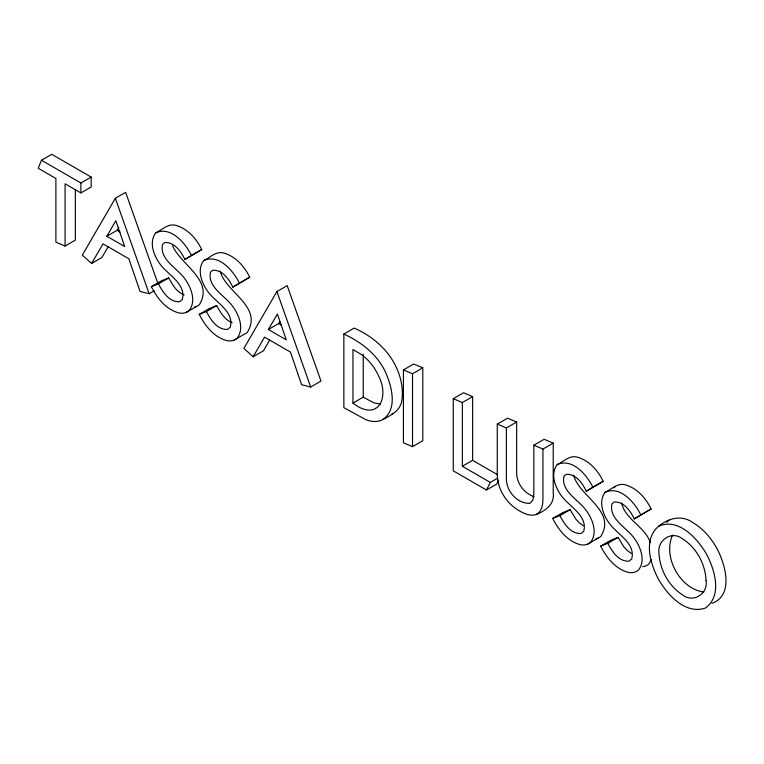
<?xml version="1.0" encoding="UTF-8"?>
<svg xmlns="http://www.w3.org/2000/svg" width="764" height="764" viewBox="0 0 764 764"><rect width="100%" height="100%" fill="white"/><g stroke="black" fill="none" stroke-linecap="round" stroke-linejoin="round"><path stroke-width="1.15" d="M651.348 559.792L648.779 564.09A31.572 18.231 60 0 1 642.734 566.668M65.083 246.046L65.083 183.79L80.888 192.92L91.174 186.989L91.174 177.057L51.761 154.309L41.476 160.239L38.2 168.271L55.896 178.489L55.896 242.15L65.083 246.046L75.359 240.116L75.359 189.606M497.593 474.731L472.629 460.32L472.629 396.602L463.528 392.763L453.253 398.693L453.253 470.825L486.467 490.001L490.307 482.399L497.507 478.245M498.672 480.26L496.753 484.07L486.467 490.001M157.842 283.31L125.63 192.347L115.354 198.287L82.302 255.138L91.613 263.465L101.889 257.525L108.163 246.743M106.817 236.238L115.822 220.748L124.723 246.571L106.817 236.238L117.102 230.298L118.792 227.395M91.613 263.465L103.006 243.85L128.887 258.795L140.032 291.418L149.152 293.739L154.29 290.769M253.171 356.74L264.564 337.125L290.444 352.07L301.589 384.693L310.709 387.014L320.985 381.074L287.188 285.621L276.912 291.562L243.859 348.413L253.171 356.74L263.446 350.8L269.721 340.018M268.384 329.513L277.38 314.023L286.28 339.846L268.384 329.513L278.659 323.573L279.786 321.644M672.587 535.096C662.464 556.832 680.036 589.006 703.883 592.024M155.77 232.829C148.483 242.274 153.908 256.064 160.392 264.545C167.956 274.773 186.483 284.093 182.319 299.498L179.655 301.713C169.245 302.42 162.665 291.886 158.444 283.883L151.301 286.672C157.145 298.247 166.323 309.964 179.53 313.078A31.572 18.231 60 0 0 189.119 310.576C196.568 301.054 191.153 287.168 184.63 278.573C177.477 268.279 159.122 259.493 162.56 244.413L164.804 242.532C174.564 242.007 181.116 251.614 184.898 259.454L201.744 249.532C196.424 238.559 187.638 228.608 175.519 225.275C167.918 223.298 162.111 229.974 155.77 232.829C170.888 225.915 185.49 243.162 191.468 255.472L184.898 259.454M203.73 260.514C196.434 269.959 201.868 283.759 208.352 292.23C215.916 302.458 234.433 311.779 230.279 327.183L227.615 329.399C217.196 330.105 210.625 319.572 206.395 311.569L199.251 314.357C205.096 325.932 214.283 337.65 227.491 340.763A31.572 18.231 60 0 0 237.079 338.261C244.528 328.74 239.103 314.854 232.59 306.259C225.428 295.964 207.073 287.178 210.52 272.099L212.764 270.227C222.515 269.692 229.066 279.299 232.848 287.14L249.704 277.217C244.385 266.244 235.598 256.293 223.48 252.96C215.878 250.984 210.062 257.659 203.73 260.514C218.848 253.61 233.44 270.848 239.418 283.157L232.848 287.14M557.204 464.588C549.908 474.033 555.342 487.833 561.817 496.314C569.39 506.532 587.908 515.853 583.744 531.257L581.089 533.473C570.67 534.189 564.09 523.655 559.869 515.643L552.725 518.431C558.57 530.006 567.747 541.724 580.965 544.837A31.572 18.231 60 0 0 590.543 542.335C597.992 532.814 592.577 518.928 586.055 510.333C578.902 500.038 560.547 491.262 563.985 476.182L566.229 474.301C575.989 473.766 582.54 483.373 586.322 491.214L603.168 481.291C597.859 470.328 589.073 460.367 576.944 457.034C569.352 455.058 563.536 461.743 557.204 464.588C572.322 457.684 586.914 474.921 592.893 487.231L586.322 491.214M605.155 492.274C597.868 501.719 603.293 515.519 609.777 523.999C617.341 534.217 635.868 543.538 631.704 558.942L629.039 561.158C618.63 561.874 612.05 551.341 607.819 543.328L600.685 546.126C606.53 557.691 615.708 569.419 628.915 572.522A31.572 18.231 60 0 0 638.503 570.03C645.952 560.499 640.528 546.613 634.015 538.018C626.852 527.723 608.507 518.947 611.945 503.868L614.189 501.986C623.949 501.451 630.501 511.059 634.282 518.899L651.129 508.986C645.809 498.013 637.023 488.053 624.904 484.72C617.302 482.752 611.486 489.428 605.155 492.274C620.272 485.369 634.865 502.607 640.843 514.917L634.282 518.899M614.17 487.948L615.44 486.343M658.826 526.109C642.782 539.374 650.317 564.166 658.778 579.761C667.851 595.385 685.766 614.963 705.688 607.924C722.734 594.994 714.607 568.932 705.965 553.165C696.816 537.856 678.403 517.753 658.826 526.109C668.443 518.087 681.937 514.64 692.747 522.528C702.708 528.411 710.472 537.312 716.25 547.234C724.95 562.743 734.691 595.175 711.962 603.35M666.657 522.318L669.102 520.179M382.993 419.446C396.946 409.647 392.343 389.201 387.014 375.745C379.45 356.11 362.461 342.635 343.857 334.021L343.857 407.661L365.927 419.732A45.028 25.995 60 0 0 383.003 419.455C391.101 415.263 400.766 410.373 401.883 400.174C402.981 392.658 402.151 385.037 400.164 377.75C393.823 354.735 375.621 337.43 354.133 328.09L343.857 334.021M536.204 514.506C541.982 511.727 542.822 504.632 542.946 498.93L542.946 449.07L553.222 443.139L553.222 492.99C554.826 504.202 545.439 510.868 536.204 514.506C530.713 516.483 525.002 513.943 520.198 511.326C506.274 503.724 496.81 488.578 497.278 472.563L497.278 424.115L507.554 418.175L516.655 422.024L516.655 471.865C516.254 482.943 523.817 493.086 534.093 496.724M41.476 160.239L80.888 182.997L91.174 177.057M191.468 255.472L201.744 249.532M151.301 286.672L161.576 280.741L168.72 277.943C172.483 284.59 176.551 292.144 184.181 294.914M158.444 283.883L168.72 277.943M186.359 312.314L196.635 306.374M239.418 283.157L249.704 277.217M199.251 314.357L209.537 308.427L216.68 305.629C220.433 312.275 224.511 319.829 232.132 322.599M206.395 311.569L216.68 305.629M234.309 339.999L244.595 334.059A31.572 18.231 60 0 0 247.355 332.33C263.198 306.421 225.37 292.402 220.213 271.105M403.421 369.929L413.696 363.989L422.798 367.837L422.798 440.704L412.522 446.634L403.421 442.795L403.421 369.929L412.522 373.768L422.798 367.837M352.949 403.096C377.569 422.349 390.06 398.197 378.581 375.878A34.81 20.103 60 0 0 367.045 359.271L362.165 355.002L352.949 349.52L352.949 403.096L363.234 397.156L374.045 402.934L380.415 404.051M453.253 398.693L462.344 402.542L472.629 396.602M497.278 424.115L506.37 427.955L516.655 422.024M462.344 402.542L462.344 466.26L472.629 460.32M506.37 427.955L506.37 477.796C505.844 490.545 516.827 503.772 529.824 503.342L532.842 500.134L533.845 493.659L533.845 445.221L544.13 439.29L553.222 443.139M592.893 487.231L603.168 481.291M552.725 518.431L563.011 512.501L570.145 509.712L575.846 519.128L579.332 522.834L583.419 525.766M559.869 515.643L570.145 509.712M587.783 544.073L598.059 538.133M640.843 514.917L651.129 508.986M600.685 546.126L610.961 540.186L618.105 537.398L623.806 546.823L627.292 550.529L631.379 553.451M607.819 543.328L618.105 537.398M533.845 445.221L542.946 449.07M117.102 230.298L120.082 232.027M278.659 323.573L281.639 325.302M462.344 466.26L490.307 482.399M650.326 542.641C645.064 526.501 625.124 519.654 621.638 502.874M172.578 245.712C180.6 264.907 214.359 280.235 199.394 304.645A31.572 18.231 60 0 1 194.495 307.042M276.912 291.562L310.709 387.014M115.354 198.287L149.152 293.739M573.678 475.179C578.835 496.476 616.672 510.505 600.829 536.404A31.572 18.231 60 0 1 595.92 538.801M412.522 373.768L412.522 446.634M363.234 354.305L363.234 397.156M80.888 182.997L80.888 192.92M393.279 413.515A45.028 25.995 60 0 1 391.349 414.432M706.06 580.573C708.285 593.876 693.072 603.484 682.376 594.764C668.51 585.864 659.762 569.514 658.969 553.165C656.992 540.32 671.728 530.302 682.376 538.706C696.443 547.587 705.382 564.042 706.06 580.573"/></g></svg>
